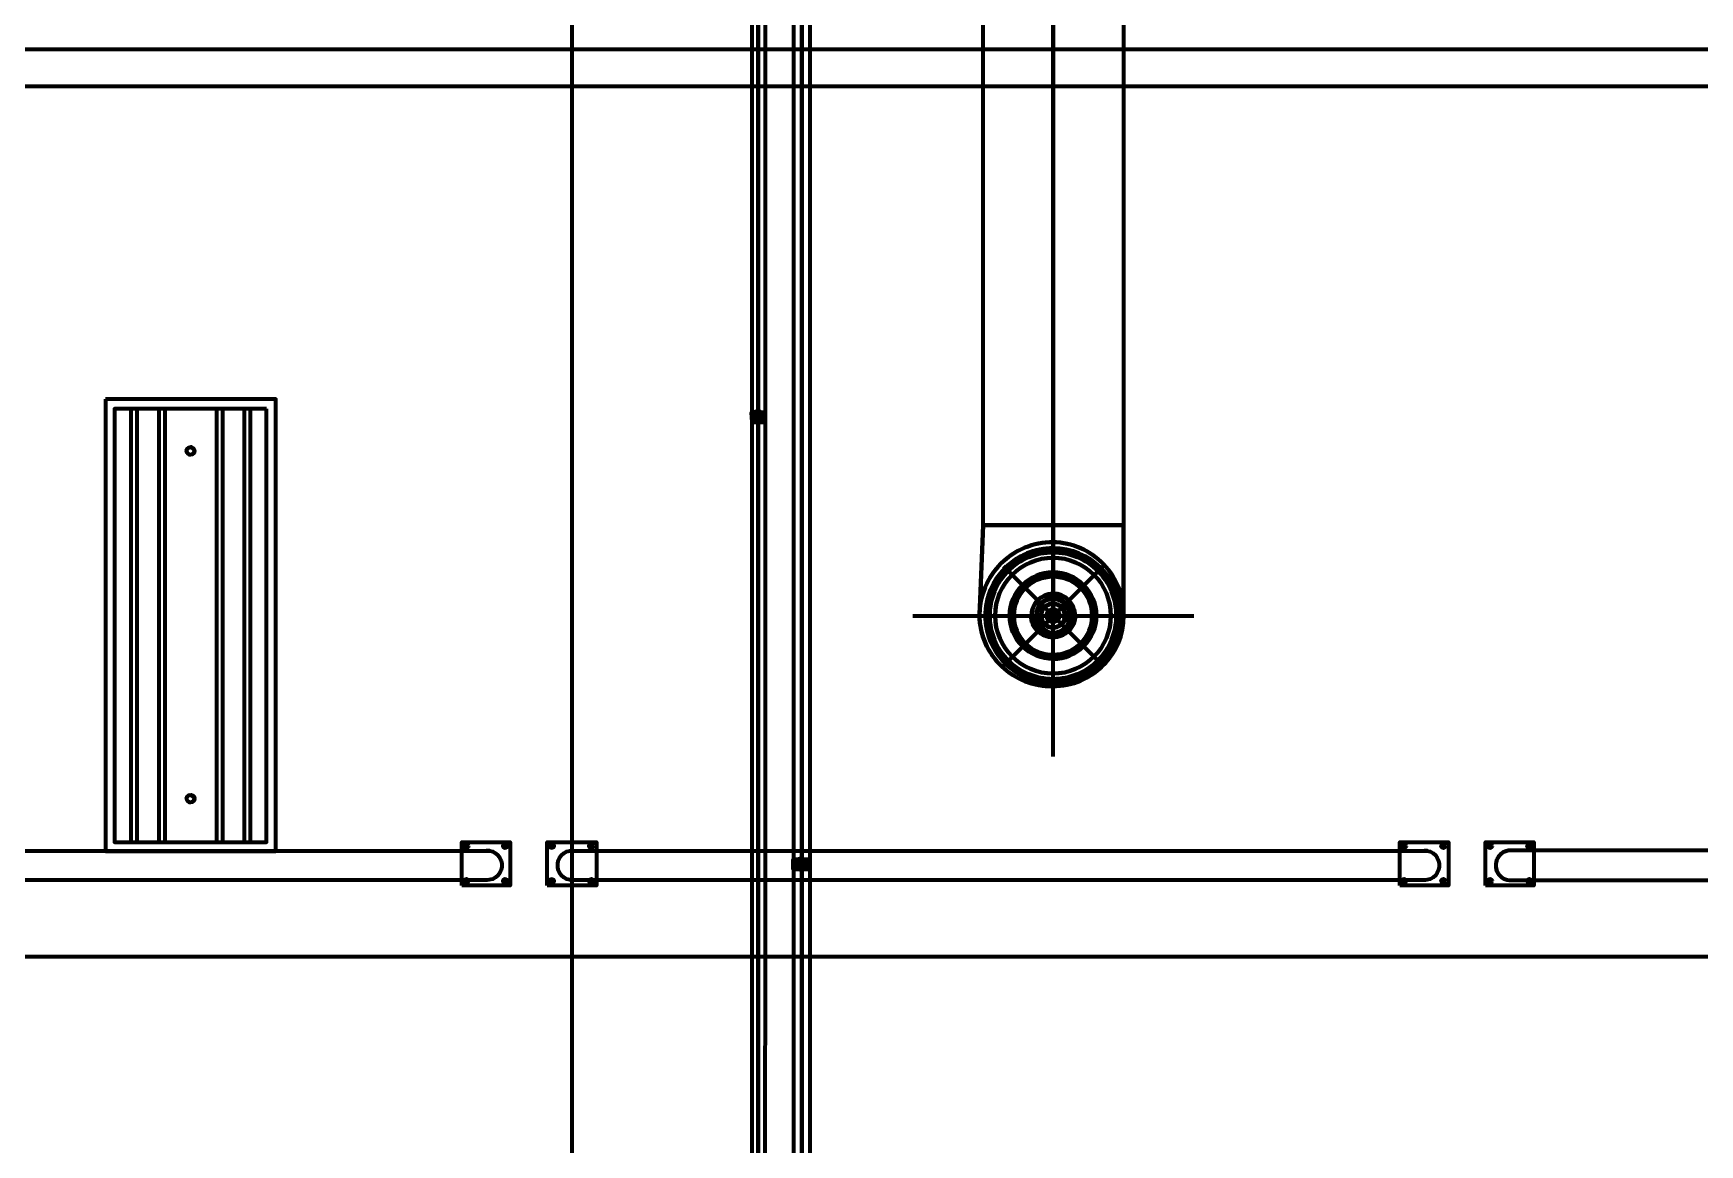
# Model space of a CAD drawing. Extents: x 0 to 1153, y 0 to 816.
# Drawn here: x 529.35 to 558.45, y 481.31 to 500.72 of the extents above; entities that cross this region are included whole.
import ezdxf

# ---------------------------------------------------------------- set-up
doc = ezdxf.new("R2010")
doc.units = 0
doc.header["$MEASUREMENT"] = 0
for name, color, linetype in [('Arch', 7, 'Continuous'), ('EQUIPMENTS', 7, 'Continuous'), ('Hatch', 7, 'Continuous'), ('HVAC', 7, 'Continuous'), ('PIPE', 7, 'Continuous')]:
    doc.layers.add(name, color=color, linetype=linetype)

msp = doc.modelspace()

# ---------------------------------------------------------------- linework, layer by layer
at = {"layer": 'Arch', "color": 11, "linetype": 'Continuous', "lineweight": 211}
msp.add_line((538.755, 361.77), (538.755, 717.391), dxfattribs=at)
for points in [[(110.871, 493.194), (117.03, 493.194), (123.19, 484.6), (917.988, 484.6)], [(522.33, 486.448), (537.316, 486.448), (537.368, 486.432), (537.416, 486.406), (537.458, 486.37), (537.491, 486.325), (537.514, 486.274), (537.526, 486.22), (537.526, 486.166), (537.514, 486.112), (537.491, 486.061), (537.458, 486.016), (537.416, 485.98), (537.368, 485.954), (537.274, 485.934), (522.386, 485.934)], [(570.029, 486.452), (555.124, 486.452), (555.069, 486.441), (555.019, 486.42), (554.963, 486.38), (554.92, 486.325), (554.897, 486.274), (554.886, 486.22), (554.886, 486.166), (554.897, 486.112), (554.928, 486.049), (554.974, 485.997), (555.031, 485.959), (555.082, 485.941), (555.138, 485.934), (570.044, 485.934)]]:
    msp.add_lwpolyline(points, dxfattribs=at)
for points in [[(536.829, 485.838), (536.829, 486.6), (537.676, 486.6), (537.676, 485.838)], [(538.321, 485.838), (538.321, 486.6), (539.179, 486.6), (539.179, 485.838)], [(553.212, 485.838), (553.212, 486.6), (554.059, 486.6), (554.059, 485.838)], [(554.704, 485.838), (554.704, 486.6), (555.551, 486.6), (555.551, 485.838)], [(537.26, 486.452), (537.316, 486.448)], [(538.769, 485.934), (538.713, 485.938), (538.66, 485.954), (538.612, 485.98), (538.571, 486.016), (538.537, 486.061), (538.514, 486.112), (538.503, 486.166), (538.503, 486.22), (538.514, 486.274), (538.537, 486.325), (538.571, 486.37), (538.612, 486.406), (538.66, 486.432), (538.713, 486.448), (553.688, 486.448), (553.741, 486.432), (553.789, 486.406), (553.83, 486.37), (553.864, 486.325), (553.887, 486.274), (553.898, 486.22), (553.898, 486.166), (553.887, 486.112), (553.864, 486.061), (553.83, 486.016), (553.789, 485.98), (553.741, 485.954), (553.688, 485.938), (553.656, 485.934)], [(553.632, 486.452), (553.688, 486.448)]]:
    msp.add_lwpolyline(points, close=True, dxfattribs=at)
for centre in [(536.908, 486.532), (537.586, 486.532), (538.401, 486.532), (539.089, 486.532), (553.281, 486.532), (553.969, 486.532), (554.784, 486.532), (555.472, 486.532), (536.908, 485.918), (537.586, 485.918), (538.401, 485.918), (539.089, 485.918), (553.281, 485.918), (553.969, 485.918), (554.784, 485.918), (555.472, 485.918)]:
    msp.add_circle(centre, 0.037, dxfattribs=at)
msp.add_arc((555.143, 486.193), 0.26, 91.3103, 271.8129, dxfattribs=at)
at = {"layer": 'EQUIPMENTS', "color": 251, "linetype": 'Continuous', "lineweight": 211}
for p, q in [((632.852, 500.443), (113.961, 500.443)), ((632.852, 499.798), (113.961, 499.798))]:
    msp.add_line(p, q, dxfattribs=at)
at = {"layer": 'Hatch', "color": 5, "linetype": 'Continuous', "lineweight": 211}
for p, q in [((531.051, 494.168), (531.051, 486.6)), ((531.156, 494.168), (531.156, 486.6)), ((531.537, 494.168), (531.537, 486.6)), ((531.643, 494.168), (531.643, 486.6)), ((532.543, 494.168), (532.543, 486.6)), ((532.649, 494.168), (532.649, 486.6)), ((533.03, 494.168), (533.03, 486.6)), ((533.135, 494.168), (533.135, 486.6))]:
    msp.add_line(p, q, dxfattribs=at)
for points in [[(530.606, 494.337), (530.606, 486.442), (533.58, 486.442), (533.58, 494.337)], [(533.421, 494.168), (530.765, 494.168), (530.765, 486.6), (533.421, 486.6)], [(532.093, 493.501), (532.158, 493.454), (532.158, 493.41), (532.129, 493.374), (532.087, 493.363), (532.048, 493.38), (532.026, 493.415), (532.03, 493.459), (532.061, 493.493), (532.104, 493.5), (532.142, 493.481), (532.161, 493.443), (532.154, 493.4), (532.12, 493.369), (532.076, 493.365), (532.037, 493.391), (532.024, 493.432), (532.037, 493.473), (532.093, 493.501)], [(532.093, 487.426), (532.158, 487.379), (532.158, 487.335), (532.129, 487.299), (532.087, 487.289), (532.048, 487.305), (532.026, 487.341), (532.03, 487.384), (532.061, 487.418), (532.104, 487.425), (532.142, 487.406), (532.161, 487.368), (532.154, 487.326), (532.12, 487.294), (532.076, 487.29), (532.037, 487.317), (532.024, 487.357), (532.037, 487.398), (532.093, 487.426)]]:
    msp.add_lwpolyline(points, close=True, dxfattribs=at)
at = {"layer": 'HVAC', "color": 6, "linetype": 'Continuous', "lineweight": 211}
for p, q in [((547.158, 488.093), (547.158, 493.003)), ((546.29, 491.416), (548.026, 489.68)), ((548.026, 491.416), (546.29, 489.68)), ((544.703, 490.548), (549.614, 490.548))]:
    msp.add_line(p, q, dxfattribs=at)
for points in [[(547.158, 515.197), (545.931, 515.197), (548.386, 515.197), (547.158, 515.197), (545.931, 515.197), (548.386, 515.197), (547.158, 515.197), (545.931, 515.197), (548.386, 515.197), (547.158, 515.197), (548.386, 515.197), (548.386, 515.842), (548.386, 516.244), (548.386, 515.842), (548.386, 515.197), (545.931, 515.197), (547.158, 515.197), (547.158, 492.136)], [(546.947, 490.553), (546.957, 490.619), (546.986, 490.675), (547.044, 490.729), (547.103, 490.754), (547.17, 490.759), (547.233, 490.744), (547.287, 490.71), (547.336, 490.648), (547.357, 490.587), (547.359, 490.57), (547.336, 490.648), (547.287, 490.71), (547.233, 490.744), (547.17, 490.759), (547.103, 490.754), (547.044, 490.729), (546.986, 490.675), (546.957, 490.619), (546.936, 490.553), (546.942, 490.606), (546.96, 490.653), (546.988, 490.695), (547.039, 490.738), (547.084, 490.759), (547.135, 490.77), (547.188, 490.768), (547.237, 490.753), (547.281, 490.728), (547.328, 490.682), (547.353, 490.638), (547.367, 490.589), (547.369, 490.571), (547.349, 490.488), (547.32, 490.431), (547.262, 490.378), (547.203, 490.353), (547.136, 490.348), (547.073, 490.363), (547.019, 490.397), (546.97, 490.459), (546.949, 490.52), (546.947, 490.536), (546.97, 490.459), (547.019, 490.397), (547.073, 490.363), (547.136, 490.348), (547.203, 490.353), (547.262, 490.378), (547.32, 490.431), (547.349, 490.488), (547.37, 490.553), (547.364, 490.501), (547.346, 490.454), (547.318, 490.412), (547.267, 490.369), (547.222, 490.347), (547.171, 490.337), (547.118, 490.339), (547.069, 490.353), (547.025, 490.378), (546.978, 490.425), (546.953, 490.469), (546.936, 490.553)], [(547.042, 490.553), (547.054, 490.604), (547.087, 490.643), (547.135, 490.663), (547.188, 490.659), (547.232, 490.632), (547.258, 490.589), (547.263, 490.535), (547.243, 490.488), (547.196, 490.451), (547.144, 490.443), (547.087, 490.464), (547.054, 490.502), (547.042, 490.544), (547.048, 490.518), (547.087, 490.464), (547.144, 490.443), (547.196, 490.451), (547.252, 490.502), (547.264, 490.553), (547.252, 490.502), (547.219, 490.464), (547.171, 490.444), (547.118, 490.448), (547.074, 490.475), (547.048, 490.518), (547.043, 490.571), (547.063, 490.619), (547.11, 490.656), (547.162, 490.664), (547.219, 490.643), (547.252, 490.604), (547.264, 490.563), (547.258, 490.589), (547.219, 490.643), (547.162, 490.664), (547.11, 490.656), (547.054, 490.604), (547.042, 490.553), (547.054, 490.604), (547.087, 490.643), (547.135, 490.663), (547.188, 490.659), (547.232, 490.632), (547.258, 490.589), (547.263, 490.535), (547.243, 490.488), (547.204, 490.455), (547.153, 490.442), (547.102, 490.455), (547.063, 490.488), (547.043, 490.535), (547.048, 490.589), (547.074, 490.632), (547.118, 490.659), (547.171, 490.663), (547.219, 490.643), (547.252, 490.604), (547.264, 490.553), (547.252, 490.502), (547.219, 490.464), (547.171, 490.444), (547.118, 490.448), (547.074, 490.475), (547.042, 490.553)]]:
    msp.add_lwpolyline(points, close=True, dxfattribs=at)
for points in [[(545.867, 490.553, -0.414214), (547.153, 491.839, -0.414214), (548.386, 490.553, 0.414224), (547.153, 491.839, 0.414211), (545.867, 490.553, 0.41423), (547.153, 489.32, 0.414207), (548.386, 490.553, 0.414208), (547.153, 491.839, 0.414214), (545.867, 490.553, 0.414212), (547.153, 489.32, 0.414219), (548.386, 490.553, -0.414211), (547.153, 489.32, -0.414219), (545.867, 490.553, 0.414197), (547.153, 489.32, 0.414218), (548.386, 490.553, 0.414205), (547.153, 491.839, 0.414218), (545.867, 490.553), (545.931, 492.136), (545.931, 515.197)], [(548.386, 515.197), (548.386, 492.136), (548.386, 490.553, 0.414205), (547.153, 491.839, 0.414218), (545.867, 490.553, 0.41423), (547.153, 489.32, 0.414218), (548.386, 490.553), (548.386, 492.136), (548.386, 490.553, 0.414205), (547.153, 491.839, 0.414218), (545.867, 490.553), (545.931, 492.136), (545.867, 490.553, 0.41423), (547.153, 489.32, 0.414218), (548.386, 490.553, 0.414205), (547.153, 491.839, 0.414218), (545.867, 490.553, 0.41423), (547.153, 489.32, 0.414218), (548.386, 490.553)], [(547.153, 489.373, 0.414209), (548.333, 490.553, 0.414189), (547.153, 491.733, 0.414217), (545.973, 490.553, -0.414218), (547.153, 491.733, -0.414212), (548.259, 490.553, 0.414215), (547.153, 491.659, 0.414215), (545.973, 490.553, -0.4142), (547.153, 491.733, -0.414215), (548.259, 490.553, 0.414215), (547.153, 491.659, 0.414215), (546.047, 490.553, -0.414215), (547.153, 491.659, -0.414215), (548.259, 490.553, -0.414221), (547.153, 489.447, -0.414221), (546.047, 490.553, -0.414215), (547.153, 491.659, -0.414215), (548.259, 490.553, 0.414215), (547.153, 491.659, 0.414215), (545.973, 490.553, -0.414207), (547.153, 491.733, -0.414179), (548.259, 490.553, -0.414221), (547.153, 489.447, -0.414221), (545.973, 490.553, 0.414212), (547.153, 489.373, 0.414228), (548.333, 490.553, -0.414225), (547.153, 489.373, 0.41421), (548.333, 490.553, -0.414209), (547.153, 489.373, -0.414222), (545.973, 490.553, 0.414222), (547.153, 489.373, -0.414223), (545.973, 490.553, 0.414231), (547.153, 489.447, 0.414221), (548.333, 490.553, -0.414228), (547.153, 489.447, -0.414221), (545.973, 490.553, 0.414212), (547.153, 489.447, 0.414221), (548.259, 490.553, -0.414221), (547.153, 489.447, -0.414221), (546.047, 490.553, 0.414221), (547.153, 489.447, 0.414221), (548.333, 490.553, -0.414207), (547.153, 489.447, -0.414221), (545.973, 490.553, 0.414233), (547.153, 489.373, -0.414221), (546.047, 490.553, -0.4142), (547.153, 491.733, -0.414204), (548.333, 490.553, 0.414189), (547.153, 491.733, 0.414203), (545.973, 490.553, -0.414203), (547.153, 491.733)], [(547.153, 489.447, 0.414221), (548.28, 490.553, 0.414215), (547.153, 491.68, 0.414215), (546.047, 490.553, -0.414215), (547.153, 491.68, -0.414215), (548.259, 490.553, 0.414215), (547.153, 491.68)], [(547.153, 490.241), (547.102, 490.245), (547.032, 490.266), (546.969, 490.301), (546.916, 490.35), (546.876, 490.41), (546.85, 490.478), (546.862, 490.553), (546.85, 490.478), (546.876, 490.41), (546.916, 490.35), (546.969, 490.301), (547.032, 490.266), (547.102, 490.245), (547.153, 490.241), (547.102, 490.245), (547.032, 490.266), (546.969, 490.301), (546.916, 490.35), (546.876, 490.41), (546.85, 490.478), (546.862, 490.553), (546.877, 490.645), (546.906, 490.707), (546.947, 490.759), (547, 490.801), (547.061, 490.83), (547.129, 490.843), (547.2, 490.841), (547.266, 490.822), (547.325, 490.788), (547.374, 490.743), (547.412, 490.687), (547.436, 490.623), (547.455, 490.553), (547.446, 490.481), (547.421, 490.415), (547.382, 490.357), (547.331, 490.31), (547.27, 490.275), (547.153, 490.241), (547.102, 490.245), (546.994, 490.297), (546.94, 490.34), (546.897, 490.394), (546.867, 490.458), (546.862, 490.553), (546.867, 490.458), (546.897, 490.394), (546.94, 490.34), (546.994, 490.297), (547.102, 490.245), (547.153, 490.241), (547.27, 490.275), (547.331, 490.31), (547.382, 490.357), (547.421, 490.415), (547.446, 490.481), (547.445, 490.553, -0.414205), (547.153, 490.241, -0.414251), (546.877, 490.645), (546.91, 490.732), (546.957, 490.782), (547.014, 490.821), (547.081, 490.846), (547.153, 490.866, 0.414255), (546.862, 490.553, -0.414255), (547.153, 490.865, -0.414255), (547.465, 490.553, 0.414255), (547.153, 490.856, -0.414166), (547.465, 490.553, -0.414228), (547.153, 490.241, 0.414205), (547.445, 490.553, -0.414205), (547.153, 490.241, -0.414251), (546.862, 490.553, 0.414251), (547.153, 490.241, 0.414228), (547.465, 490.553), (547.429, 490.645), (547.4, 490.707), (547.359, 490.759), (547.306, 490.801), (547.245, 490.83), (547.177, 490.843), (547.106, 490.841), (547.04, 490.822), (546.981, 490.788), (546.932, 490.743), (546.877, 490.645), (546.862, 490.553), (546.877, 490.645), (546.862, 490.553), (546.877, 490.645), (546.932, 490.743), (547, 490.801), (547.061, 490.83), (547.129, 490.843), (547.2, 490.841), (547.266, 490.822), (547.325, 490.788), (547.388, 490.725), (547.421, 490.667), (547.44, 490.601), (547.4, 490.707), (547.359, 490.759), (547.287, 490.812), (547.223, 490.836), (547.153, 490.844), (547.083, 490.836), (547.019, 490.812), (546.964, 490.774), (546.906, 490.707), (546.877, 490.645), (546.862, 490.553)]]:
    msp.add_lwpolyline(points, format="xyb", dxfattribs=at)
for points in [[(547.158, 492.136), (545.931, 492.136), (548.386, 492.136), (547.158, 492.136), (545.931, 492.136), (548.386, 492.136), (547.158, 492.136), (545.931, 492.136), (548.386, 492.136), (545.931, 492.136), (548.386, 492.136), (547.158, 492.136), (547.158, 490.548)], [(546.777, 490.553), (546.782, 490.614), (546.796, 490.672), (546.819, 490.726), (546.868, 490.798), (546.931, 490.857), (547.007, 490.9), (547.092, 490.924), (547.007, 490.9), (546.931, 490.857), (546.868, 490.798), (546.819, 490.726), (546.796, 490.672), (546.782, 490.614), (546.777, 490.553), (546.782, 490.614), (546.796, 490.672), (546.819, 490.726), (546.85, 490.775), (546.887, 490.819), (546.931, 490.857), (546.98, 490.887), (547.034, 490.91), (547.092, 490.924), (547.122, 490.928)]]:
    msp.add_lwpolyline(points, dxfattribs=at)
for points in [[(547.153, 491.564, 0.414206), (546.142, 490.553, -0.414206), (547.153, 491.564, -0.414206), (548.164, 490.553, 0.414206)], [(547.153, 491.31, 0.414204), (546.396, 490.553, -0.414204), (547.153, 491.31, -0.414183), (547.91, 490.553, 0.414183)], [(547.153, 489.86, 0.414214), (547.846, 490.553, 0.414182), (547.153, 491.247, 0.414204), (546.46, 490.553, 0.414237), (547.153, 489.839, 0.414236), (547.867, 490.553, 0.414205), (547.153, 491.268, 0.414205), (546.439, 490.553, -0.414205), (547.153, 491.268, -0.414205), (547.857, 490.553, 0.414209), (547.153, 491.257, 0.414209), (546.47, 490.553, 0.414219), (547.153, 489.87, 0.414222), (547.836, 490.553, -0.414222), (547.153, 489.87, -0.414219), (546.439, 490.553, 0.414236), (547.153, 489.797, 0.414213), (547.91, 490.553, -0.414213), (547.153, 489.797, -0.414233), (546.396, 490.553, 0.414233), (547.153, 489.839, 0.414236), (547.857, 490.553, -0.414209), (547.153, 489.839, -0.414236), (546.449, 490.553, 0.414209)], [(547.153, 491.236, 0.414221), (546.47, 490.553, -0.414221), (547.153, 491.236, -0.414224), (547.836, 490.553, 0.414224)], [(547.153, 490.179, 0.41424), (547.53, 490.553, 0.414245), (547.153, 490.931, -0.414245), (547.538, 490.553, 0.414169), (547.153, 490.94, 0.414209), (546.776, 490.553, 0.414237), (547.153, 490.179, 0.41424), (547.54, 490.553, -0.414228), (547.153, 490.177, -0.414237), (546.767, 490.553, 0.414268)], [(547.153, 489.543, 0.414213), (548.164, 490.553, -0.414213), (547.153, 489.543, -0.414213), (546.142, 490.553, 0.414213)]]:
    msp.add_lwpolyline(points, format="xyb", close=True, dxfattribs=at)
msp.add_circle((547.163, 490.552), 1.159, dxfattribs=at)
msp.add_point((547.158, 490.548), dxfattribs=at)
msp.add_point((547.158, 490.548), dxfattribs=at)
msp.add_point((547.158, 490.548), dxfattribs=at)
msp.add_point((547.158, 490.548), dxfattribs=at)
msp.add_point((547.158, 490.548), dxfattribs=at)
msp.add_point((547.158, 490.548), dxfattribs=at)
at = {"layer": 'PIPE', "color": 3, "linetype": 'Continuous', "lineweight": 211}
for points in [[(542.629, 480.547), (542.629, 565.785), (542.925, 565.785), (542.925, 565.901), (542.904, 565.785), (542.904, 480.547)], [(542.766, 480.547), (542.766, 565.785), (542.766, 480.547)], [(541.898, 424.529), (541.898, 564.981)], [(542.004, 564.981), (542.004, 424.529), (542.004, 564.981)], [(542.142, 564.981), (542.11, 424.529)], [(541.888, 494.104), (541.898, 493.935), (541.888, 494.104), (541.898, 493.935), (541.888, 494.104), (541.898, 493.935), (541.888, 494.104), (542.078, 494.104), (542.11, 493.935), (542.121, 494.104), (542.11, 493.935), (541.974, 493.984), (541.954, 494.04), (542.003, 494.072), (542.045, 494.036), (542.021, 493.982), (541.965, 493.991), (542.037, 493.997), (542.089, 494.019), (542.045, 493.935), (541.991, 493.924), (541.898, 493.935), (541.906, 493.986), (541.9, 494.041), (541.888, 494.104), (541.967, 494.12), (542.023, 494.122), (542.07, 494.096), (542.098, 494.041), (542.047, 494.025), (542.01, 493.978), (541.957, 494.003), (541.968, 494.061), (542.024, 494.065), (541.965, 494.058), (541.888, 494.104), (541.898, 494.025), (541.888, 494.104), (541.953, 494.114), (542.007, 494.125), (542.058, 494.106), (542.092, 494.064), (542.098, 494.008), (542.11, 493.935), (542.031, 493.929), (541.975, 493.927), (541.898, 493.935), (541.9, 494.008), (541.951, 494.025), (541.988, 494.071), (542.041, 494.047), (542.03, 493.989), (541.974, 493.984), (542.033, 493.991), (542.11, 493.935), (542.099, 494.025), (542.11, 493.935), (542.045, 493.935), (541.991, 493.924), (541.898, 493.935), (541.906, 493.986), (541.9, 494.041), (541.888, 494.104), (541.967, 494.12), (542.023, 494.122), (542.07, 494.096), (542.098, 494.041), (542.047, 494.025), (542.01, 493.978), (541.957, 494.003), (541.968, 494.061), (542.024, 494.065), (541.965, 494.058), (541.888, 494.104), (541.898, 494.025), (541.888, 494.104), (541.953, 494.114), (542.007, 494.125), (542.058, 494.106), (542.092, 494.064), (542.098, 494.008), (542.11, 493.935), (542.015, 493.925), (541.96, 493.932), (541.898, 493.935), (541.899, 494.016), (541.96, 493.932), (542.015, 493.925), (542.11, 493.935), (542.098, 494.008), (542.092, 494.064), (542.045, 494.114), (541.991, 494.125), (541.94, 494.106), (541.888, 494.104), (542.11, 494.104), (541.888, 494.104), (541.898, 493.935), (542.11, 493.935), (542.11, 494.104), (542.11, 493.935), (541.898, 493.935), (541.888, 494.104), (542.078, 494.104), (542.11, 493.935), (542.121, 494.104), (542.11, 493.935), (541.898, 493.935)], [(542.089, 494.019), (541.92, 494.019), (542.089, 494.019), (541.92, 494.019), (542.089, 494.019), (542.03, 493.989), (541.92, 494.019), (541.995, 494.072), (542.089, 494.019), (542.003, 494.072), (541.92, 494.019), (541.988, 494.071), (542.089, 494.019), (542.03, 493.989), (541.977, 493.982)], [(542.872, 486.209), (542.66, 486.209), (542.872, 486.209), (542.66, 486.209), (542.872, 486.209), (542.807, 486.125), (542.753, 486.114), (542.702, 486.133), (542.66, 486.209), (542.685, 486.28), (542.729, 486.31), (542.785, 486.312), (542.832, 486.285), (542.872, 486.209), (542.809, 486.214), (542.776, 486.169), (542.72, 486.189), (542.722, 486.242), (542.779, 486.258), (542.727, 486.248), (542.675, 486.267), (542.66, 486.209), (542.675, 486.267), (542.715, 486.304), (542.769, 486.314), (542.82, 486.295), (542.872, 486.209), (542.837, 486.149), (542.793, 486.119), (542.737, 486.117), (542.69, 486.143), (542.66, 486.209), (542.713, 486.214), (542.749, 486.26), (542.803, 486.236), (542.795, 486.181), (542.739, 486.172), (542.795, 486.181), (542.872, 486.209), (542.807, 486.125), (542.753, 486.114), (542.702, 486.133), (542.66, 486.209), (542.685, 486.28), (542.729, 486.31), (542.785, 486.312), (542.832, 486.285), (542.872, 486.209), (542.809, 486.214), (542.776, 486.169), (542.72, 486.189), (542.722, 486.242), (542.779, 486.258), (542.727, 486.248), (542.675, 486.267), (542.66, 486.209), (542.675, 486.267), (542.715, 486.304), (542.769, 486.314), (542.82, 486.295), (542.872, 486.209), (542.837, 486.149), (542.793, 486.119), (542.737, 486.117), (542.69, 486.143), (542.66, 486.209), (542.708, 486.129), (542.761, 486.114), (542.814, 486.129), (542.872, 486.209), (542.904, 486.294), (542.904, 486.124), (542.618, 486.124), (542.618, 486.294), (542.66, 486.124), (542.904, 486.124), (542.904, 486.294), (542.618, 486.294), (542.66, 486.124), (542.862, 486.124), (542.904, 486.294), (542.904, 486.124), (542.904, 486.294), (542.618, 486.294), (542.66, 486.124), (542.618, 486.294), (542.629, 486.124), (542.618, 486.294), (542.618, 486.124), (542.904, 486.124), (542.904, 486.294), (542.904, 486.124), (542.904, 486.294), (542.618, 486.294), (542.904, 486.294)], [(542.809, 486.214), (542.776, 486.169), (542.715, 486.203), (542.809, 486.214), (542.765, 486.262), (542.715, 486.203), (542.809, 486.214), (542.776, 486.169), (542.715, 486.203), (542.809, 486.214), (542.776, 486.169), (542.715, 486.203), (542.713, 486.21)]]:
    msp.add_lwpolyline(points, dxfattribs=at)
for p in [(542.089, 494.019), (542.872, 486.209)]:
    msp.add_point(p, dxfattribs=at)

doc.saveas('drawing.dxf')
